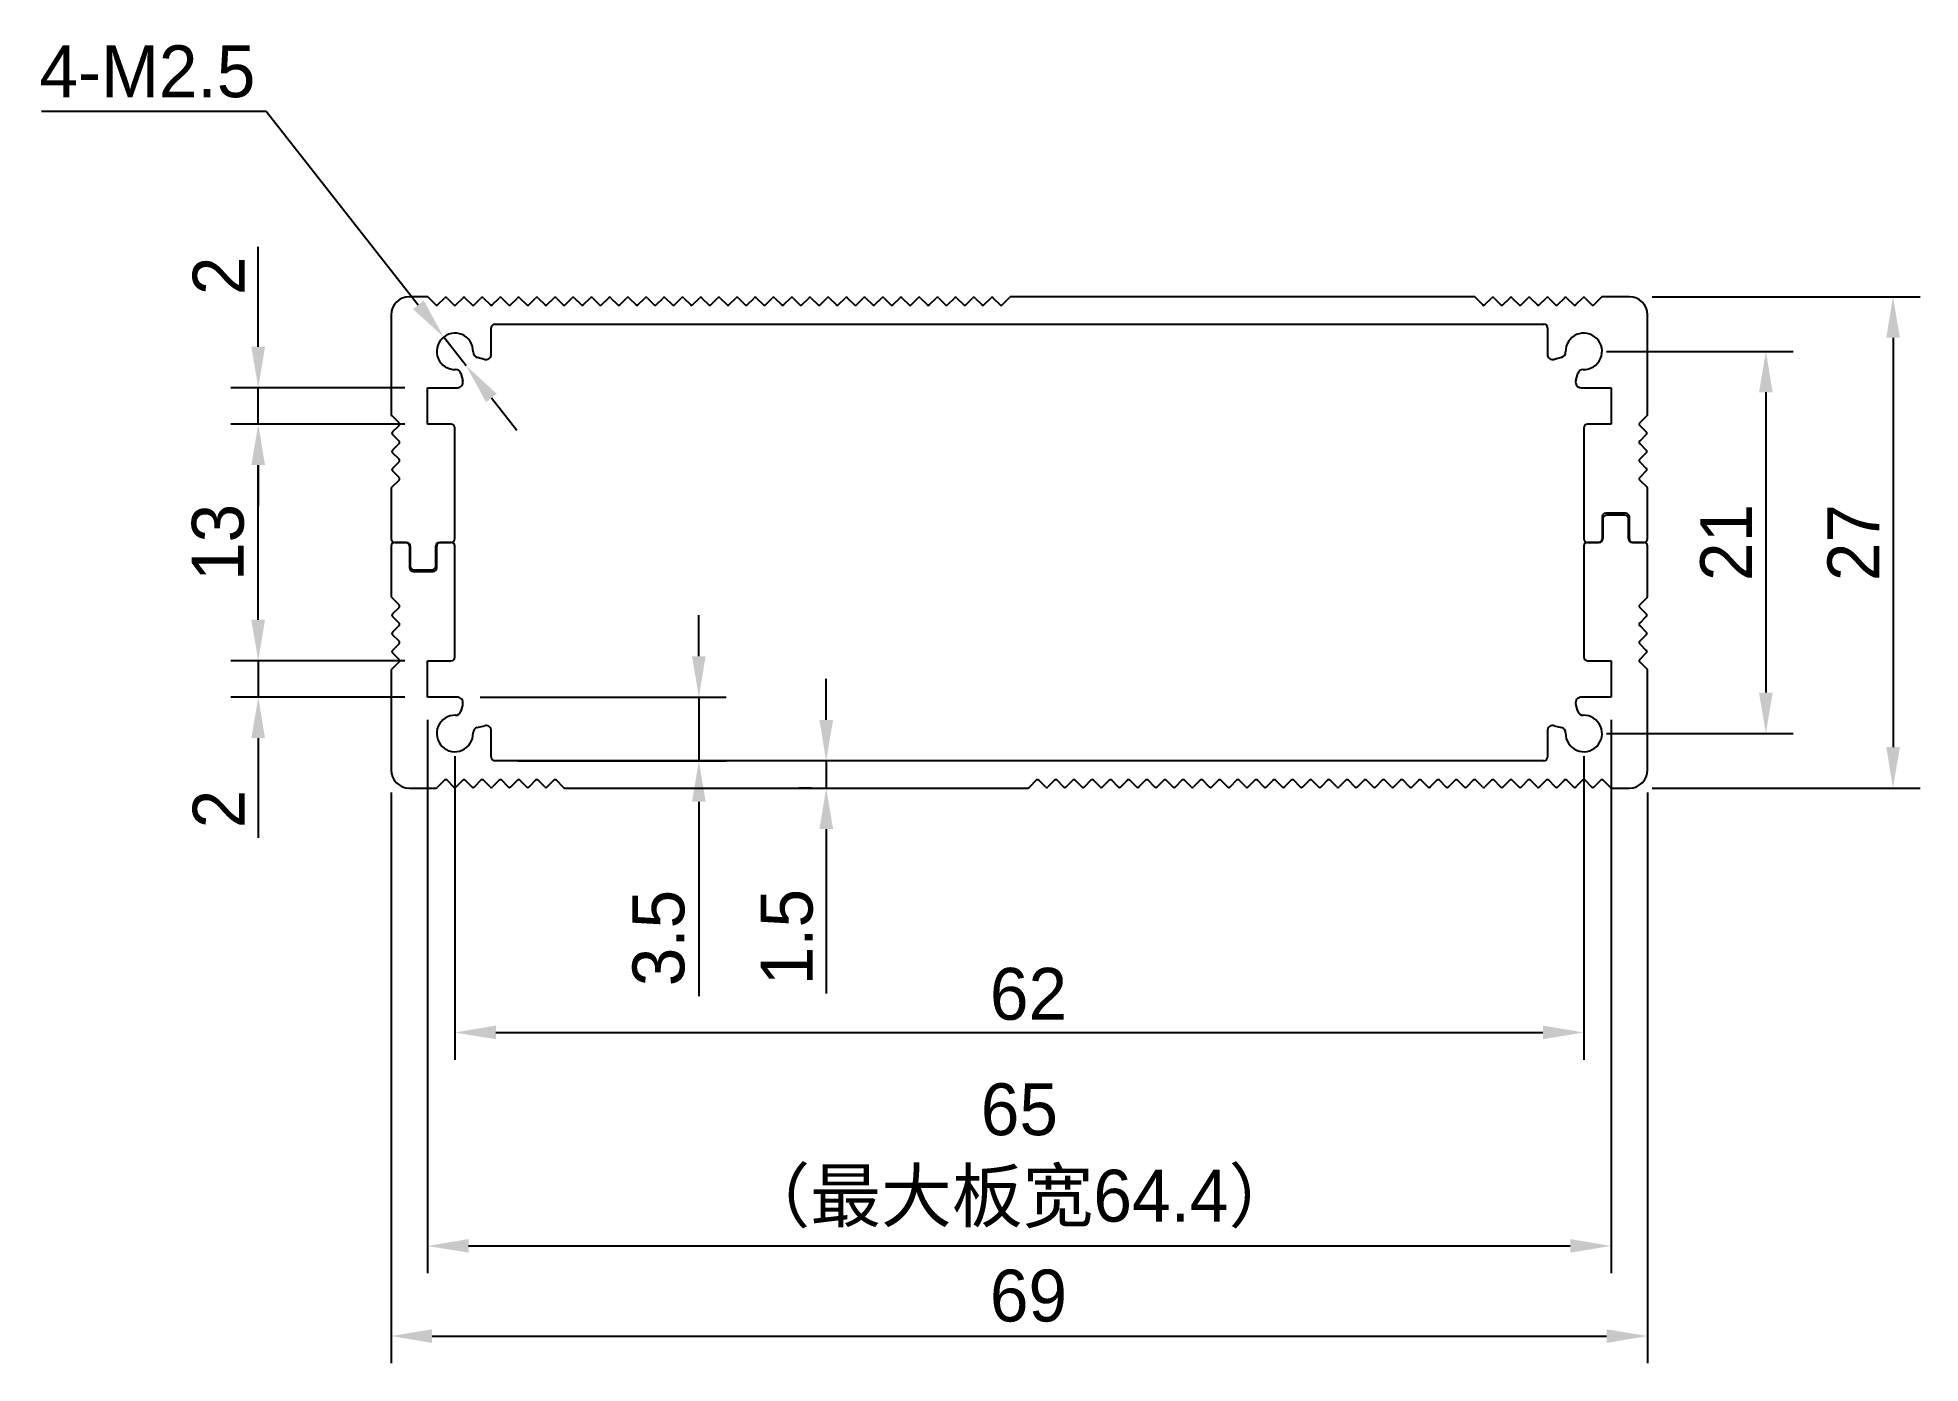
# Model space of a CAD drawing. Header units: millimetres. Extents: x 22743 to 22847, y -3028 to -2955.
import ezdxf

# ---------------------------------------------------------------- set-up
doc = ezdxf.new("R2010")
doc.units = ezdxf.units.MM
doc.header["$LTSCALE"] = 0.5
doc.header["$PDMODE"] = 35
for name, color, linetype, lineweight in [('3标注', 30, 'Continuous', 9), ('标注线', 7, 'Continuous', 13), ('粗实线', 7, 'Continuous', 25)]:
    doc.layers.add(name, color=color, linetype=linetype, lineweight=lineweight)
doc.styles.get("Standard").update_dxf_attribs({"font": ''})
doc.styles.get('Standard').set_extended_font_data('思源黑体 Normal')
doc.dimstyles.new('1比1 文字2.85', dxfattribs={"dimtxt": 2.85, "dimasz": 2.25, "dimexe": 1.5, "dimexo": 1.25, "dimgap": 0.7, "dimtad": 1, "dimdec": 1, "dimdsep": 46, "dimtxsty": 'Standard', "dimcen": 1.8, "dimadec": 0, "dimazin": 0, "dimtfac": 1, "dimtdec": 1, "dimtmove": 0, "dimatfit": 3, "dimfxl": 1, "dimarcsym": 0})
doc.dimstyles.new('1比1 文字2.85直径', dxfattribs={"dimtxt": 2.85, "dimasz": 2.25, "dimexe": 1.5, "dimexo": 1.25, "dimgap": 0.7, "dimtad": 1, "dimtih": 1, "dimtoh": 1, "dimdec": 1, "dimdsep": 46, "dimtxsty": 'Standard', "dimcen": 1.8, "dimadec": 0, "dimazin": 0, "dimtfac": 1, "dimtdec": 1, "dimtmove": 0, "dimatfit": 3, "dimfxl": 1, "dimarcsym": 0})

# ---------------------------------------------------------------- blocks, each defined once
blk = doc.blocks.new('*D81')
at = {"layer": 'Defpoints', "color": 0, "ltscale": 0.1}
for p in [(22762.61, -2995.08), (22831.61, -2995.08), (22831.61, -3026.19)]:
    blk.add_point(p, dxfattribs=at)
at = {"layer": '标注线', "color": 0, "lineweight": -2, "ltscale": 0.1}
for p, q in [((22762.61, -2996.33), (22762.61, -3027.69)), ((22831.61, -2996.33), (22831.61, -3027.69)), ((22764.86, -3026.19), (22829.36, -3026.19))]:
    blk.add_line(p, q, dxfattribs=at)
at = {"layer": '标注线', "color": 0, "ltscale": 0.1}
for points in [[(22764.86, -3025.82), (22764.86, -3026.57), (22762.61, -3026.19)], [(22829.36, -3025.82), (22829.36, -3026.57), (22831.61, -3026.19)]]:
    blk.add_solid(points, dxfattribs=at)
at = {"layer": '标注线', "color": 0, "ltscale": 0.1, "insert": (22797.61, -3022.54), "char_height": 2.85, "attachment_point": 2}
blk.add_mtext('69', dxfattribs=at)
blk = doc.blocks.new('*D82')
at = {"layer": 'Defpoints', "color": 0, "ltscale": 0.1}
for p in [(22830.61, -2969.08), (22830.61, -2996.08), (22845.09, -2996.08)]:
    blk.add_point(p, dxfattribs=at)
at = {"layer": '标注线', "color": 0, "lineweight": -2, "ltscale": 0.1}
for p, q in [((22831.86, -2969.08), (22846.59, -2969.08)), ((22845.09, -2971.33), (22845.09, -2993.83)), ((22831.86, -2996.08), (22846.59, -2996.08))]:
    blk.add_line(p, q, dxfattribs=at)
at = {"layer": '标注线', "color": 0, "ltscale": 0.1}
for points in [[(22844.72, -2971.33), (22845.47, -2971.33), (22845.09, -2969.08)], [(22844.72, -2993.83), (22845.47, -2993.83), (22845.09, -2996.08)]]:
    blk.add_solid(points, dxfattribs=at)
at = {"layer": '标注线', "color": 0, "ltscale": 0.1, "insert": (22841.49, -2982.59), "char_height": 2.85, "attachment_point": 2, "rotation": 90}
blk.add_mtext('27', dxfattribs=at)
blk = doc.blocks.new('*D83')
at = {"layer": 'Defpoints', "color": 0, "ltscale": 0.1}
for p in [(22766.11, -2993.08), (22828.11, -2993.08), (22828.11, -3009.51)]:
    blk.add_point(p, dxfattribs=at)
at = {"layer": '标注线', "color": 0, "lineweight": -2, "ltscale": 0.1}
for p, q in [((22766.11, -2994.33), (22766.11, -3011.01)), ((22828.11, -2994.33), (22828.11, -3011.01)), ((22768.36, -3009.51), (22825.86, -3009.51))]:
    blk.add_line(p, q, dxfattribs=at)
at = {"layer": '标注线', "color": 0, "ltscale": 0.1}
for points in [[(22768.36, -3009.13), (22768.36, -3009.88), (22766.11, -3009.51)], [(22825.86, -3009.13), (22825.86, -3009.88), (22828.11, -3009.51)]]:
    blk.add_solid(points, dxfattribs=at)
at = {"layer": '标注线', "color": 0, "ltscale": 0.1, "insert": (22797.61, -3005.96), "char_height": 2.85, "attachment_point": 2}
blk.add_mtext('62', dxfattribs=at)
blk = doc.blocks.new('*D84')
at = {"layer": 'Defpoints', "color": 0, "ltscale": 0.1}
for p in [(22764.61, -2989.08), (22755.31, -2991.08), (22764.61, -2991.08)]:
    blk.add_point(p, dxfattribs=at)
at = {"layer": '标注线', "color": 0, "lineweight": -2, "ltscale": 0.1}
for p, q in [((22755.31, -2986.83), (22755.31, -2984.58)), ((22763.36, -2989.08), (22753.81, -2989.08)), ((22755.31, -2989.08), (22755.31, -2991.08)), ((22763.36, -2991.08), (22753.81, -2991.08)), ((22755.31, -2993.33), (22755.31, -2998.82))]:
    blk.add_line(p, q, dxfattribs=at)
at = {"layer": '标注线', "color": 0, "ltscale": 0.1}
for points in [[(22754.93, -2986.83), (22755.68, -2986.83), (22755.31, -2989.08)], [(22754.93, -2993.33), (22755.68, -2993.33), (22755.31, -2991.08)]]:
    blk.add_solid(points, dxfattribs=at)
at = {"layer": '标注线', "color": 0, "ltscale": 0.1, "insert": (22751.71, -2997.23), "char_height": 2.85, "attachment_point": 2, "rotation": 90}
blk.add_mtext('2', dxfattribs=at)
blk = doc.blocks.new('*D85')
at = {"layer": 'Defpoints', "color": 0, "ltscale": 0.1}
for p in [(22766.25, -2991.08), (22768.31, -2994.58), (22779.51, -2994.58)]:
    blk.add_point(p, dxfattribs=at)
at = {"layer": '标注线', "color": 0, "lineweight": -2, "ltscale": 0.1}
for p, q in [((22779.51, -2988.83), (22779.51, -2986.58)), ((22767.5, -2991.08), (22781.01, -2991.08)), ((22779.51, -2991.08), (22779.51, -2994.58)), ((22769.56, -2994.58), (22781.01, -2994.58)), ((22779.51, -2996.83), (22779.51, -3007.52))]:
    blk.add_line(p, q, dxfattribs=at)
at = {"layer": '标注线', "color": 0, "ltscale": 0.1}
for points in [[(22779.13, -2988.83), (22779.88, -2988.83), (22779.51, -2991.08)], [(22779.13, -2996.83), (22779.88, -2996.83), (22779.51, -2994.58)]]:
    blk.add_solid(points, dxfattribs=at)
at = {"layer": '标注线', "color": 0, "ltscale": 0.1, "insert": (22775.86, -3004.32), "char_height": 2.85, "attachment_point": 2, "rotation": 90}
blk.add_mtext('3.5', dxfattribs=at)
blk = doc.blocks.new('*D86')
at = {"layer": 'Defpoints', "color": 0, "ltscale": 0.1}
for p in [(22755.31, -2976.08), (22764.61, -2976.08), (22764.61, -2989.08)]:
    blk.add_point(p, dxfattribs=at)
at = {"layer": '标注线', "color": 0, "lineweight": -2, "ltscale": 0.1}
for p, q in [((22763.36, -2976.08), (22753.81, -2976.08)), ((22755.31, -2986.83), (22755.31, -2978.33)), ((22763.36, -2989.08), (22753.81, -2989.08))]:
    blk.add_line(p, q, dxfattribs=at)
at = {"layer": '标注线', "color": 0, "ltscale": 0.1}
for points in [[(22754.93, -2978.33), (22755.68, -2978.33), (22755.31, -2976.08)], [(22754.93, -2986.83), (22755.68, -2986.83), (22755.31, -2989.08)]]:
    blk.add_solid(points, dxfattribs=at)
at = {"layer": '标注线', "color": 0, "ltscale": 0.1, "insert": (22751.66, -2982.58), "char_height": 2.85, "attachment_point": 2, "rotation": 90}
blk.add_mtext('13', dxfattribs=at)
blk = doc.blocks.new('*D87')
at = {"layer": 'Defpoints', "color": 0, "ltscale": 0.1}
for p in [(22755.31, -2974.08), (22764.61, -2974.08), (22764.61, -2976.08)]:
    blk.add_point(p, dxfattribs=at)
at = {"layer": '标注线', "color": 0, "lineweight": -2, "ltscale": 0.1}
for p, q in [((22755.31, -2971.83), (22755.31, -2966.34)), ((22763.36, -2974.08), (22753.81, -2974.08)), ((22755.31, -2976.08), (22755.31, -2974.08)), ((22763.36, -2976.08), (22753.81, -2976.08)), ((22755.31, -2978.33), (22755.31, -2980.58))]:
    blk.add_line(p, q, dxfattribs=at)
at = {"layer": '标注线', "color": 0, "ltscale": 0.1}
for points in [[(22754.93, -2971.83), (22755.68, -2971.83), (22755.31, -2974.08)], [(22754.93, -2978.33), (22755.68, -2978.33), (22755.31, -2976.08)]]:
    blk.add_solid(points, dxfattribs=at)
at = {"layer": '标注线', "color": 0, "ltscale": 0.1, "insert": (22751.71, -2967.93), "char_height": 2.85, "attachment_point": 2, "rotation": 90}
blk.add_mtext('2', dxfattribs=at)
blk = doc.blocks.new('*D88')
at = {"layer": 'Defpoints', "color": 0, "ltscale": 0.1}
for p in [(22828.11, -2972.08), (22828.11, -2993.08), (22838.11, -2993.08)]:
    blk.add_point(p, dxfattribs=at)
at = {"layer": '标注线', "color": 0, "lineweight": -2, "ltscale": 0.1}
for p, q in [((22829.36, -2972.08), (22839.61, -2972.08)), ((22838.11, -2974.33), (22838.11, -2990.83)), ((22829.36, -2993.08), (22839.61, -2993.08))]:
    blk.add_line(p, q, dxfattribs=at)
at = {"layer": '标注线', "color": 0, "ltscale": 0.1}
for points in [[(22837.73, -2974.33), (22838.48, -2974.33), (22838.11, -2972.08)], [(22837.73, -2990.83), (22838.48, -2990.83), (22838.11, -2993.08)]]:
    blk.add_solid(points, dxfattribs=at)
at = {"layer": '标注线', "color": 0, "ltscale": 0.1, "insert": (22834.5, -2982.58), "char_height": 2.85, "attachment_point": 2, "rotation": 90}
blk.add_mtext('21', dxfattribs=at)
blk = doc.blocks.new('*D89')
at = {"layer": 'Defpoints', "color": 0, "ltscale": 0.1}
for p in [(22765.49, -2971.29), (22766.73, -2972.87)]:
    blk.add_point(p, dxfattribs=at)
at = {"layer": '标注线', "color": 0, "lineweight": -2, "ltscale": 0.1}
for p, q in [((22743.4, -2958.89), (22755.75, -2958.89)), ((22755.75, -2958.89), (22764.1, -2969.52)), ((22766.73, -2972.87), (22765.49, -2971.29)), ((22768.12, -2974.64), (22769.51, -2976.41))]:
    blk.add_line(p, q, dxfattribs=at)
at = {"layer": '标注线', "color": 0, "ltscale": 0.1}
for points in [[(22764.4, -2969.29), (22763.81, -2969.76), (22765.49, -2971.29)], [(22768.41, -2974.41), (22767.82, -2974.87), (22766.73, -2972.87)]]:
    blk.add_solid(points, dxfattribs=at)
at = {"layer": '标注线', "color": 0, "ltscale": 0.1, "insert": (22749.22, -2956.71), "char_height": 2.85, "attachment_point": 5}
blk.add_mtext('4-M2.5', dxfattribs=at)
blk = doc.blocks.new('*D90')
at = {"layer": 'Defpoints', "color": 0, "ltscale": 0.1}
for p in [(22786.92, -2994.58), (22786.5, -2996.08), (22786.92, -2996.08)]:
    blk.add_point(p, dxfattribs=at)
at = {"layer": '标注线', "color": 0, "lineweight": -2, "ltscale": 0.1}
for p, q in [((22786.5, -2992.33), (22786.5, -2990.08)), ((22785.67, -2994.58), (22785, -2994.58)), ((22786.5, -2994.58), (22786.5, -2996.08)), ((22785.67, -2996.08), (22785, -2996.08)), ((22786.5, -2998.33), (22786.5, -3007.36))]:
    blk.add_line(p, q, dxfattribs=at)
at = {"layer": '标注线', "color": 0, "ltscale": 0.1}
for points in [[(22786.13, -2992.33), (22786.88, -2992.33), (22786.5, -2994.58)], [(22786.13, -2998.33), (22786.88, -2998.33), (22786.5, -2996.08)]]:
    blk.add_solid(points, dxfattribs=at)
at = {"layer": '标注线', "color": 0, "ltscale": 0.1, "insert": (22784.35, -3004.27), "char_height": 2.85, "attachment_point": 5, "rotation": 90}
blk.add_mtext('1.5', dxfattribs=at)
blk = doc.blocks.new('*D91')
at = {"layer": '3标注', "color": 0, "lineweight": -2, "ltscale": 0.1}
for p, q in [((22764.61, -2992.33), (22764.61, -3022.74)), ((22829.61, -2992.33), (22829.61, -3022.74)), ((22766.86, -3021.24), (22827.36, -3021.24))]:
    blk.add_line(p, q, dxfattribs=at)
at = {"layer": '3标注', "color": 0, "ltscale": 0.1}
for points in [[(22766.86, -3020.86), (22766.86, -3021.61), (22764.61, -3021.24)], [(22827.36, -3020.86), (22827.36, -3021.61), (22829.61, -3021.24)]]:
    blk.add_solid(points, dxfattribs=at)
at = {"layer": 'Defpoints', "color": 0, "ltscale": 0.1}
for p in [(22764.61, -2991.08), (22829.61, -2991.08), (22829.61, -3021.24)]:
    blk.add_point(p, dxfattribs=at)
at = {"layer": '3标注', "color": 0, "ltscale": 0.1, "insert": (22797.11, -3016.29), "char_height": 2.85, "attachment_point": 5}
blk.add_mtext('65\\P（最大板宽64.4）', dxfattribs=at)

msp = doc.modelspace()

# ---------------------------------------------------------------- linework, layer by layer
at = {"layer": '粗实线'}
for p, q in [((22764.57, -2969.08), (22763.61, -2969.08)), ((22764.64, -2969.11), (22765.04, -2969.51)), ((22765.18, -2969.51), (22765.54, -2969.15)), ((22765.68, -2969.15), (22766.04, -2969.51)), ((22766.18, -2969.51), (22766.54, -2969.15)), ((22766.68, -2969.15), (22767.04, -2969.51)), ((22767.18, -2969.51), (22767.54, -2969.15)), ((22767.68, -2969.15), (22768.04, -2969.51)), ((22768.18, -2969.51), (22768.54, -2969.15)), ((22768.68, -2969.15), (22769.04, -2969.51)), ((22769.18, -2969.51), (22769.54, -2969.15)), ((22769.68, -2969.15), (22770.04, -2969.51)), ((22770.18, -2969.51), (22770.54, -2969.15)), ((22770.68, -2969.15), (22771.04, -2969.51)), ((22771.18, -2969.51), (22771.54, -2969.15)), ((22771.68, -2969.15), (22772.04, -2969.51)), ((22772.18, -2969.51), (22772.54, -2969.15)), ((22772.68, -2969.15), (22773.04, -2969.51)), ((22773.18, -2969.51), (22773.54, -2969.15)), ((22773.68, -2969.15), (22774.04, -2969.51)), ((22774.18, -2969.51), (22774.54, -2969.15)), ((22774.68, -2969.15), (22775.04, -2969.51)), ((22775.18, -2969.51), (22775.54, -2969.15)), ((22775.68, -2969.15), (22776.04, -2969.51)), ((22776.18, -2969.51), (22776.54, -2969.15)), ((22776.68, -2969.15), (22777.04, -2969.51)), ((22777.18, -2969.51), (22777.54, -2969.15)), ((22777.68, -2969.15), (22778.04, -2969.51)), ((22778.18, -2969.51), (22778.54, -2969.15)), ((22778.68, -2969.15), (22779.04, -2969.51)), ((22779.18, -2969.51), (22779.54, -2969.15)), ((22779.68, -2969.15), (22780.04, -2969.51)), ((22780.18, -2969.51), (22780.54, -2969.15)), ((22780.68, -2969.15), (22781.04, -2969.51)), ((22781.18, -2969.51), (22781.54, -2969.15)), ((22781.68, -2969.15), (22782.04, -2969.51)), ((22782.18, -2969.51), (22782.54, -2969.15)), ((22782.68, -2969.15), (22783.04, -2969.51)), ((22783.18, -2969.51), (22783.54, -2969.15)), ((22783.68, -2969.15), (22784.04, -2969.51)), ((22784.18, -2969.51), (22784.54, -2969.15)), ((22784.68, -2969.15), (22785.04, -2969.51)), ((22785.18, -2969.51), (22785.54, -2969.15)), ((22785.68, -2969.15), (22786.04, -2969.51)), ((22786.18, -2969.51), (22786.54, -2969.15)), ((22786.68, -2969.15), (22787.04, -2969.51)), ((22787.18, -2969.51), (22787.54, -2969.15)), ((22787.68, -2969.15), (22788.04, -2969.51)), ((22788.18, -2969.51), (22788.54, -2969.15)), ((22788.68, -2969.15), (22789.04, -2969.51)), ((22789.18, -2969.51), (22789.54, -2969.15)), ((22789.68, -2969.15), (22790.04, -2969.51)), ((22790.18, -2969.51), (22790.54, -2969.15)), ((22790.68, -2969.15), (22791.04, -2969.51)), ((22791.18, -2969.51), (22791.54, -2969.15)), ((22791.68, -2969.15), (22792.04, -2969.51)), ((22792.18, -2969.51), (22792.54, -2969.15)), ((22792.68, -2969.15), (22793.04, -2969.51)), ((22793.18, -2969.51), (22793.54, -2969.15)), ((22793.68, -2969.15), (22794.04, -2969.51)), ((22794.18, -2969.51), (22794.54, -2969.15)), ((22794.68, -2969.15), (22795.04, -2969.51)), ((22795.18, -2969.51), (22795.54, -2969.15)), ((22795.68, -2969.15), (22796.04, -2969.51)), ((22796.18, -2969.51), (22796.58, -2969.11)), ((22822.07, -2969.08), (22796.65, -2969.08)), ((22822.14, -2969.11), (22822.54, -2969.51)), ((22822.68, -2969.51), (22823.04, -2969.15)), ((22823.18, -2969.15), (22823.54, -2969.51)), ((22823.68, -2969.51), (22824.04, -2969.15)), ((22824.18, -2969.15), (22824.54, -2969.51)), ((22824.68, -2969.51), (22825.04, -2969.15)), ((22825.18, -2969.15), (22825.54, -2969.51)), ((22825.68, -2969.51), (22826.04, -2969.15)), ((22826.18, -2969.15), (22826.54, -2969.51)), ((22826.68, -2969.51), (22827.04, -2969.15)), ((22827.18, -2969.15), (22827.54, -2969.51)), ((22827.68, -2969.51), (22828.04, -2969.15)), ((22828.18, -2969.15), (22828.54, -2969.51)), ((22828.68, -2969.51), (22829.08, -2969.11)), ((22830.61, -2969.08), (22829.15, -2969.08)), ((22762.61, -2970.08), (22762.61, -2975.54)), ((22768.31, -2970.58), (22825.91, -2970.58)), ((22831.61, -2975.54), (22831.61, -2970.08)), ((22768.11, -2972.23), (22768.11, -2970.78)), ((22826.11, -2970.78), (22826.11, -2972.23)), ((22767.73, -2972.52), (22767.33, -2972.41)), ((22826.89, -2972.41), (22826.49, -2972.52)), ((22766.44, -2973.3), (22766.54, -2973.7)), ((22827.67, -2973.7), (22827.78, -2973.3)), ((22764.61, -2974.08), (22766.25, -2974.08)), ((22764.61, -2976.08), (22764.61, -2974.08)), ((22827.96, -2974.08), (22829.61, -2974.08)), ((22829.61, -2974.08), (22829.61, -2976.08)), ((22763.04, -2976.01), (22762.64, -2975.61)), ((22831.58, -2975.61), (22831.18, -2976.01)), ((22762.68, -2976.51), (22763.04, -2976.15)), ((22763.04, -2977.01), (22762.68, -2976.65)), ((22765.91, -2976.08), (22764.61, -2976.08)), ((22766.11, -2982.38), (22766.11, -2976.28)), ((22828.11, -2976.28), (22828.11, -2982.38)), ((22829.61, -2976.08), (22828.31, -2976.08)), ((22831.18, -2976.15), (22831.54, -2976.51)), ((22831.54, -2976.65), (22831.18, -2977.01)), ((22762.68, -2977.51), (22763.04, -2977.15)), ((22763.04, -2978.01), (22762.68, -2977.65)), ((22831.18, -2977.15), (22831.54, -2977.51)), ((22831.54, -2977.65), (22831.18, -2978.01)), ((22762.68, -2978.51), (22763.04, -2978.15)), ((22763.04, -2979.01), (22762.68, -2978.65)), ((22831.18, -2978.15), (22831.54, -2978.51)), ((22831.54, -2978.65), (22831.18, -2979.01)), ((22762.61, -2979.62), (22762.61, -2982.38)), ((22762.64, -2979.55), (22763.04, -2979.15)), ((22831.18, -2979.15), (22831.58, -2979.55)), ((22831.61, -2982.38), (22831.61, -2979.62)), ((22829.11, -2981.18), (22829.11, -2982.38)), ((22829.16, -2981.28), (22829.16, -2982.38)), ((22830.41, -2980.98), (22829.31, -2980.98)), ((22830.36, -2981.08), (22829.36, -2981.08)), ((22830.56, -2982.38), (22830.56, -2981.28)), ((22830.61, -2982.38), (22830.61, -2981.18)), ((22762.61, -2982.78), (22762.61, -2985.54)), ((22762.81, -2982.58), (22763.46, -2982.58)), ((22763.41, -2982.58), (22762.81, -2982.58)), ((22763.61, -2982.78), (22763.61, -2983.98)), ((22763.66, -2982.78), (22763.66, -2983.88)), ((22765.06, -2983.88), (22765.06, -2982.78)), ((22765.11, -2983.98), (22765.11, -2982.78)), ((22765.26, -2982.58), (22765.91, -2982.58)), ((22765.91, -2982.58), (22765.31, -2982.58)), ((22766.11, -2988.88), (22766.11, -2982.78)), ((22828.11, -2982.78), (22828.11, -2988.88)), ((22828.31, -2982.58), (22828.91, -2982.58)), ((22828.96, -2982.58), (22828.31, -2982.58)), ((22831.41, -2982.58), (22830.76, -2982.58)), ((22830.81, -2982.58), (22831.41, -2982.58)), ((22831.61, -2985.54), (22831.61, -2982.78)), ((22763.81, -2984.18), (22764.91, -2984.18)), ((22763.86, -2984.08), (22764.86, -2984.08)), ((22763.04, -2986.01), (22762.64, -2985.61)), ((22831.58, -2985.61), (22831.18, -2986.01)), ((22762.68, -2986.51), (22763.04, -2986.15)), ((22763.04, -2987.01), (22762.68, -2986.65)), ((22762.68, -2987.51), (22763.04, -2987.15)), ((22831.18, -2986.15), (22831.54, -2986.51)), ((22831.54, -2986.65), (22831.18, -2987.01)), ((22831.18, -2987.15), (22831.54, -2987.51)), ((22763.04, -2988.01), (22762.68, -2987.65)), ((22762.68, -2988.51), (22763.04, -2988.15)), ((22831.54, -2987.65), (22831.18, -2988.01)), ((22831.18, -2988.15), (22831.54, -2988.51)), ((22762.64, -2989.55), (22763.04, -2989.15)), ((22763.04, -2989.01), (22762.68, -2988.65)), ((22764.61, -2989.08), (22765.91, -2989.08)), ((22764.61, -2991.08), (22764.61, -2989.08)), ((22828.31, -2989.08), (22829.61, -2989.08)), ((22829.61, -2989.08), (22829.61, -2991.08)), ((22831.54, -2988.65), (22831.18, -2989.01)), ((22831.18, -2989.15), (22831.58, -2989.55)), ((22762.61, -2989.62), (22762.61, -2995.08)), ((22831.61, -2995.08), (22831.61, -2989.62)), ((22766.25, -2991.08), (22764.61, -2991.08)), ((22829.61, -2991.08), (22827.96, -2991.08)), ((22766.54, -2991.46), (22766.44, -2991.86)), ((22827.78, -2991.86), (22827.67, -2991.46)), ((22767.33, -2992.75), (22767.73, -2992.65)), ((22768.11, -2994.38), (22768.11, -2992.94)), ((22826.11, -2992.94), (22826.11, -2994.38)), ((22826.49, -2992.65), (22826.89, -2992.75)), ((22825.91, -2994.58), (22768.31, -2994.58)), ((22763.61, -2996.08), (22765.07, -2996.08)), ((22765.54, -2995.65), (22765.14, -2996.05)), ((22766.04, -2996.01), (22765.68, -2995.65)), ((22766.54, -2995.65), (22766.18, -2996.01)), ((22767.04, -2996.01), (22766.68, -2995.65)), ((22767.54, -2995.65), (22767.18, -2996.01)), ((22768.04, -2996.01), (22767.68, -2995.65)), ((22768.54, -2995.65), (22768.18, -2996.01)), ((22769.04, -2996.01), (22768.68, -2995.65)), ((22769.54, -2995.65), (22769.18, -2996.01)), ((22770.04, -2996.01), (22769.68, -2995.65)), ((22770.54, -2995.65), (22770.18, -2996.01)), ((22771.04, -2996.01), (22770.68, -2995.65)), ((22771.54, -2995.65), (22771.18, -2996.01)), ((22772.08, -2996.05), (22771.68, -2995.65)), ((22772.15, -2996.08), (22797.57, -2996.08)), ((22798.04, -2995.65), (22797.64, -2996.05)), ((22798.54, -2996.01), (22798.18, -2995.65)), ((22799.04, -2995.65), (22798.68, -2996.01)), ((22799.54, -2996.01), (22799.18, -2995.65)), ((22800.04, -2995.65), (22799.68, -2996.01)), ((22800.54, -2996.01), (22800.18, -2995.65)), ((22801.04, -2995.65), (22800.68, -2996.01)), ((22801.54, -2996.01), (22801.18, -2995.65)), ((22802.04, -2995.65), (22801.68, -2996.01)), ((22802.54, -2996.01), (22802.18, -2995.65)), ((22803.04, -2995.65), (22802.68, -2996.01)), ((22803.54, -2996.01), (22803.18, -2995.65)), ((22804.04, -2995.65), (22803.68, -2996.01)), ((22804.54, -2996.01), (22804.18, -2995.65)), ((22805.04, -2995.65), (22804.68, -2996.01)), ((22805.54, -2996.01), (22805.18, -2995.65)), ((22806.04, -2995.65), (22805.68, -2996.01)), ((22806.54, -2996.01), (22806.18, -2995.65)), ((22807.04, -2995.65), (22806.68, -2996.01)), ((22807.54, -2996.01), (22807.18, -2995.65)), ((22808.04, -2995.65), (22807.68, -2996.01)), ((22808.54, -2996.01), (22808.18, -2995.65)), ((22809.04, -2995.65), (22808.68, -2996.01)), ((22809.54, -2996.01), (22809.18, -2995.65)), ((22810.04, -2995.65), (22809.68, -2996.01)), ((22810.54, -2996.01), (22810.18, -2995.65)), ((22811.04, -2995.65), (22810.68, -2996.01)), ((22811.54, -2996.01), (22811.18, -2995.65)), ((22812.04, -2995.65), (22811.68, -2996.01)), ((22812.54, -2996.01), (22812.18, -2995.65)), ((22813.04, -2995.65), (22812.68, -2996.01)), ((22813.54, -2996.01), (22813.18, -2995.65)), ((22814.04, -2995.65), (22813.68, -2996.01)), ((22814.54, -2996.01), (22814.18, -2995.65)), ((22815.04, -2995.65), (22814.68, -2996.01)), ((22815.54, -2996.01), (22815.18, -2995.65)), ((22816.04, -2995.65), (22815.68, -2996.01)), ((22816.54, -2996.01), (22816.18, -2995.65)), ((22817.04, -2995.65), (22816.68, -2996.01)), ((22817.54, -2996.01), (22817.18, -2995.65)), ((22818.04, -2995.65), (22817.68, -2996.01)), ((22818.54, -2996.01), (22818.18, -2995.65)), ((22819.04, -2995.65), (22818.68, -2996.01)), ((22819.54, -2996.01), (22819.18, -2995.65)), ((22820.04, -2995.65), (22819.68, -2996.01)), ((22820.54, -2996.01), (22820.18, -2995.65)), ((22821.04, -2995.65), (22820.68, -2996.01)), ((22821.54, -2996.01), (22821.18, -2995.65)), ((22822.04, -2995.65), (22821.68, -2996.01)), ((22822.54, -2996.01), (22822.18, -2995.65)), ((22823.04, -2995.65), (22822.68, -2996.01)), ((22823.54, -2996.01), (22823.18, -2995.65)), ((22824.04, -2995.65), (22823.68, -2996.01)), ((22824.54, -2996.01), (22824.18, -2995.65)), ((22825.04, -2995.65), (22824.68, -2996.01)), ((22825.54, -2996.01), (22825.18, -2995.65)), ((22826.04, -2995.65), (22825.68, -2996.01)), ((22826.54, -2996.01), (22826.18, -2995.65)), ((22827.04, -2995.65), (22826.68, -2996.01)), ((22827.54, -2996.01), (22827.18, -2995.65)), ((22828.04, -2995.65), (22827.68, -2996.01)), ((22828.54, -2996.01), (22828.18, -2995.65)), ((22829.04, -2995.65), (22828.68, -2996.01)), ((22829.58, -2996.05), (22829.18, -2995.65)), ((22829.65, -2996.08), (22830.61, -2996.08))]:
    msp.add_line(p, q, dxfattribs=at)
for centre, radius, start, end in [((22763.61, -2970.08), 1, 90, 180), ((22764.57, -2969.18), 0.1, 45, 90), ((22765.11, -2969.44), 0.1, 225, 315), ((22765.61, -2969.22), 0.1, 45, 135), ((22766.11, -2969.44), 0.1, 225, 315), ((22766.61, -2969.22), 0.1, 45, 135), ((22767.11, -2969.44), 0.1, 225, 315), ((22767.61, -2969.22), 0.1, 45, 135), ((22768.11, -2969.44), 0.1, 225, 315), ((22768.61, -2969.22), 0.1, 45, 135), ((22769.11, -2969.44), 0.1, 225, 315), ((22769.61, -2969.22), 0.1, 45, 135), ((22770.11, -2969.44), 0.1, 225, 315), ((22770.61, -2969.22), 0.1, 45, 135), ((22771.11, -2969.44), 0.1, 225, 315), ((22771.61, -2969.22), 0.1, 45, 135), ((22772.11, -2969.44), 0.1, 225, 315), ((22772.61, -2969.22), 0.1, 45, 135), ((22773.11, -2969.44), 0.1, 225, 315), ((22773.61, -2969.22), 0.1, 45, 135), ((22774.11, -2969.44), 0.1, 225, 315), ((22774.61, -2969.22), 0.1, 45, 135), ((22775.11, -2969.44), 0.1, 225, 315), ((22775.61, -2969.22), 0.1, 45, 135), ((22776.11, -2969.44), 0.1, 225, 315), ((22776.61, -2969.22), 0.1, 45, 135), ((22777.11, -2969.44), 0.1, 225, 315), ((22777.61, -2969.22), 0.1, 45, 135), ((22778.11, -2969.44), 0.1, 225, 315), ((22778.61, -2969.22), 0.1, 45, 135), ((22779.11, -2969.44), 0.1, 225, 315), ((22779.61, -2969.22), 0.1, 45, 135), ((22780.11, -2969.44), 0.1, 225, 315), ((22780.61, -2969.22), 0.1, 45, 135), ((22781.11, -2969.44), 0.1, 225, 315), ((22781.61, -2969.22), 0.1, 45, 135), ((22782.11, -2969.44), 0.1, 225, 315), ((22782.61, -2969.22), 0.1, 45, 135), ((22783.11, -2969.44), 0.1, 225, 315), ((22783.61, -2969.22), 0.1, 45, 135), ((22784.11, -2969.44), 0.1, 225, 315), ((22784.61, -2969.22), 0.1, 45, 135), ((22785.11, -2969.44), 0.1, 225, 315), ((22785.61, -2969.22), 0.1, 45, 135), ((22786.11, -2969.44), 0.1, 225, 315), ((22786.61, -2969.22), 0.1, 45, 135), ((22787.11, -2969.44), 0.1, 225, 315), ((22787.61, -2969.22), 0.1, 45, 135), ((22788.11, -2969.44), 0.1, 225, 315), ((22788.61, -2969.22), 0.1, 45, 135), ((22789.11, -2969.44), 0.1, 225, 315), ((22789.61, -2969.22), 0.1, 45, 135), ((22790.11, -2969.44), 0.1, 225, 315), ((22790.61, -2969.22), 0.1, 45, 135), ((22791.11, -2969.44), 0.1, 225, 315), ((22791.61, -2969.22), 0.1, 45, 135), ((22792.11, -2969.44), 0.1, 225, 315), ((22792.61, -2969.22), 0.1, 45, 135), ((22793.11, -2969.44), 0.1, 225, 315), ((22793.61, -2969.22), 0.1, 45, 135), ((22794.11, -2969.44), 0.1, 225, 315), ((22794.61, -2969.22), 0.1, 45, 135), ((22795.11, -2969.44), 0.1, 225, 315), ((22795.61, -2969.22), 0.1, 45, 135), ((22796.11, -2969.44), 0.1, 225, 315), ((22796.65, -2969.18), 0.1, 90, 135), ((22822.07, -2969.18), 0.1, 45, 90), ((22822.61, -2969.44), 0.1, 225, 315), ((22823.11, -2969.22), 0.1, 45, 135), ((22823.61, -2969.44), 0.1, 225, 315), ((22824.11, -2969.22), 0.1, 45, 135), ((22824.61, -2969.44), 0.1, 225, 315), ((22825.11, -2969.22), 0.1, 45, 135), ((22825.61, -2969.44), 0.1, 225, 315), ((22826.11, -2969.22), 0.1, 45, 135), ((22826.61, -2969.44), 0.1, 225, 315), ((22827.11, -2969.22), 0.1, 45, 135), ((22827.61, -2969.44), 0.1, 225, 315), ((22828.11, -2969.22), 0.1, 45, 135), ((22828.61, -2969.44), 0.1, 225, 315), ((22829.15, -2969.18), 0.1, 90, 135), ((22830.61, -2970.08), 1, 0, 90), ((22768.31, -2970.78), 0.2, 90, 180), ((22825.91, -2970.78), 0.2, 0, 90), ((22766.11, -2972.08), 1, 358.3424, 271.6576), ((22828.11, -2972.08), 1, 268.3424, 181.6576), ((22767.41, -2972.12), 0.3, 178.3424, 255), ((22767.81, -2972.23), 0.3, 255, 0), ((22826.41, -2972.23), 0.3, 180, 285), ((22826.81, -2972.12), 0.3, 285, 1.6576), ((22766.15, -2973.38), 0.3, 15, 91.6576), ((22766.25, -2973.78), 0.3, 270, 15), ((22827.96, -2973.78), 0.3, 165, 270), ((22828.07, -2973.38), 0.3, 88.3424, 165), ((22762.71, -2975.54), 0.1, 180, 225), ((22831.51, -2975.54), 0.1, 315, 0), ((22762.75, -2976.58), 0.1, 135, 225), ((22762.97, -2976.08), 0.1, 315, 45), ((22765.91, -2976.28), 0.2, 0, 90), ((22828.31, -2976.28), 0.2, 90, 180), ((22831.25, -2976.08), 0.1, 135, 225), ((22831.47, -2976.58), 0.1, 315, 45), ((22762.75, -2977.58), 0.1, 135, 225), ((22762.97, -2977.08), 0.1, 315, 45), ((22831.25, -2977.08), 0.1, 135, 225), ((22831.47, -2977.58), 0.1, 315, 45), ((22762.75, -2978.58), 0.1, 135, 225), ((22762.97, -2978.08), 0.1, 315, 45), ((22831.25, -2978.08), 0.1, 135, 225), ((22831.47, -2978.58), 0.1, 315, 45), ((22762.71, -2979.62), 0.1, 135, 180), ((22762.97, -2979.08), 0.1, 315, 45), ((22831.25, -2979.08), 0.1, 135, 225), ((22831.51, -2979.62), 0.1, 0, 45), ((22829.31, -2981.18), 0.2, 90, 180), ((22829.36, -2981.28), 0.2, 90, 180), ((22830.36, -2981.28), 0.2, 0, 90), ((22830.41, -2981.18), 0.2, 0, 90), ((22762.81, -2982.38), 0.2, 180, 270), ((22762.81, -2982.78), 0.2, 90, 180), ((22763.41, -2982.78), 0.2, 0, 90), ((22763.46, -2982.78), 0.2, 0, 90), ((22765.26, -2982.78), 0.2, 90, 180), ((22765.31, -2982.78), 0.2, 90, 180), ((22765.91, -2982.38), 0.2, 270, 0), ((22765.91, -2982.78), 0.2, 0, 90), ((22828.31, -2982.38), 0.2, 180, 270), ((22828.31, -2982.78), 0.2, 90, 180), ((22828.91, -2982.38), 0.2, 270, 0), ((22828.96, -2982.38), 0.2, 270, 0), ((22830.76, -2982.38), 0.2, 180, 270), ((22830.81, -2982.38), 0.2, 180, 270), ((22831.41, -2982.38), 0.2, 270, 0), ((22831.41, -2982.78), 0.2, 0, 90), ((22763.81, -2983.98), 0.2, 180, 270), ((22763.86, -2983.88), 0.2, 180, 270), ((22764.86, -2983.88), 0.2, 270, 0), ((22764.91, -2983.98), 0.2, 270, 0), ((22762.71, -2985.54), 0.1, 180, 225), ((22762.97, -2986.08), 0.1, 315, 45), ((22831.25, -2986.08), 0.1, 135, 225), ((22831.51, -2985.54), 0.1, 315, 0), ((22762.75, -2986.58), 0.1, 135, 225), ((22762.97, -2987.08), 0.1, 315, 45), ((22831.25, -2987.08), 0.1, 135, 225), ((22831.47, -2986.58), 0.1, 315, 45), ((22762.75, -2987.58), 0.1, 135, 225), ((22762.97, -2988.08), 0.1, 315, 45), ((22831.25, -2988.08), 0.1, 135, 225), ((22831.47, -2987.58), 0.1, 315, 45), ((22762.75, -2988.58), 0.1, 135, 225), ((22762.97, -2989.08), 0.1, 315, 45), ((22765.91, -2988.88), 0.2, 270, 0), ((22828.31, -2988.88), 0.2, 180, 270), ((22831.25, -2989.08), 0.1, 135, 225), ((22831.47, -2988.58), 0.1, 315, 45), ((22762.71, -2989.62), 0.1, 135, 180), ((22831.51, -2989.62), 0.1, 0, 45), ((22766.25, -2991.38), 0.3, 345, 90), ((22827.96, -2991.38), 0.3, 90, 195), ((22766.11, -2993.08), 1, 88.3424, 1.6576), ((22766.15, -2991.78), 0.3, 268.3424, 345), ((22828.11, -2993.08), 1, 178.3424, 91.6576), ((22828.07, -2991.78), 0.3, 195, 271.6576), ((22767.41, -2993.04), 0.3, 105, 181.6576), ((22767.81, -2992.94), 0.3, 0, 105), ((22826.41, -2992.94), 0.3, 75, 180), ((22826.81, -2993.04), 0.3, 358.3424, 75), ((22768.31, -2994.38), 0.2, 180, 270), ((22825.91, -2994.38), 0.2, 270, 0), ((22763.61, -2995.08), 1, 180, 270), ((22830.61, -2995.08), 1, 270, 0), ((22765.07, -2995.98), 0.1, 270, 315), ((22765.61, -2995.72), 0.1, 45, 135), ((22766.11, -2995.94), 0.1, 225, 315), ((22766.61, -2995.72), 0.1, 45, 135), ((22767.11, -2995.94), 0.1, 225, 315), ((22767.61, -2995.72), 0.1, 45, 135), ((22768.11, -2995.94), 0.1, 225, 315), ((22768.61, -2995.72), 0.1, 45, 135), ((22769.11, -2995.94), 0.1, 225, 315), ((22769.61, -2995.72), 0.1, 45, 135), ((22770.11, -2995.94), 0.1, 225, 315), ((22770.61, -2995.72), 0.1, 45, 135), ((22771.11, -2995.94), 0.1, 225, 315), ((22771.61, -2995.72), 0.1, 45, 135), ((22772.15, -2995.98), 0.1, 225, 270), ((22797.57, -2995.98), 0.1, 270, 315), ((22798.11, -2995.72), 0.1, 45, 135), ((22798.61, -2995.94), 0.1, 225, 315), ((22799.11, -2995.72), 0.1, 45, 135), ((22799.61, -2995.94), 0.1, 225, 315), ((22800.11, -2995.72), 0.1, 45, 135), ((22800.61, -2995.94), 0.1, 225, 315), ((22801.11, -2995.72), 0.1, 45, 135), ((22801.61, -2995.94), 0.1, 225, 315), ((22802.11, -2995.72), 0.1, 45, 135), ((22802.61, -2995.94), 0.1, 225, 315), ((22803.11, -2995.72), 0.1, 45, 135), ((22803.61, -2995.94), 0.1, 225, 315), ((22804.11, -2995.72), 0.1, 45, 135), ((22804.61, -2995.94), 0.1, 225, 315), ((22805.11, -2995.72), 0.1, 45, 135), ((22805.61, -2995.94), 0.1, 225, 315), ((22806.11, -2995.72), 0.1, 45, 135), ((22806.61, -2995.94), 0.1, 225, 315), ((22807.11, -2995.72), 0.1, 45, 135), ((22807.61, -2995.94), 0.1, 225, 315), ((22808.11, -2995.72), 0.1, 45, 135), ((22808.61, -2995.94), 0.1, 225, 315), ((22809.11, -2995.72), 0.1, 45, 135), ((22809.61, -2995.94), 0.1, 225, 315), ((22810.11, -2995.72), 0.1, 45, 135), ((22810.61, -2995.94), 0.1, 225, 315), ((22811.11, -2995.72), 0.1, 45, 135), ((22811.61, -2995.94), 0.1, 225, 315), ((22812.11, -2995.72), 0.1, 45, 135), ((22812.61, -2995.94), 0.1, 225, 315), ((22813.11, -2995.72), 0.1, 45, 135), ((22813.61, -2995.94), 0.1, 225, 315), ((22814.11, -2995.72), 0.1, 45, 135), ((22814.61, -2995.94), 0.1, 225, 315), ((22815.11, -2995.72), 0.1, 45, 135), ((22815.61, -2995.94), 0.1, 225, 315), ((22816.11, -2995.72), 0.1, 45, 135), ((22816.61, -2995.94), 0.1, 225, 315), ((22817.11, -2995.72), 0.1, 45, 135), ((22817.61, -2995.94), 0.1, 225, 315), ((22818.11, -2995.72), 0.1, 45, 135), ((22818.61, -2995.94), 0.1, 225, 315), ((22819.11, -2995.72), 0.1, 45, 135), ((22819.61, -2995.94), 0.1, 225, 315), ((22820.11, -2995.72), 0.1, 45, 135), ((22820.61, -2995.94), 0.1, 225, 315), ((22821.11, -2995.72), 0.1, 45, 135), ((22821.61, -2995.94), 0.1, 225, 315), ((22822.11, -2995.72), 0.1, 45, 135), ((22822.61, -2995.94), 0.1, 225, 315), ((22823.11, -2995.72), 0.1, 45, 135), ((22823.61, -2995.94), 0.1, 225, 315), ((22824.11, -2995.72), 0.1, 45, 135), ((22824.61, -2995.94), 0.1, 225, 315), ((22825.11, -2995.72), 0.1, 45, 135), ((22825.61, -2995.94), 0.1, 225, 315), ((22826.11, -2995.72), 0.1, 45, 135), ((22826.61, -2995.94), 0.1, 225, 315), ((22827.11, -2995.72), 0.1, 45, 135), ((22827.61, -2995.94), 0.1, 225, 315), ((22828.11, -2995.72), 0.1, 45, 135), ((22828.61, -2995.94), 0.1, 225, 315), ((22829.11, -2995.72), 0.1, 45, 135), ((22829.65, -2995.98), 0.1, 225, 270)]:
    msp.add_arc(centre, radius, start, end, dxfattribs=at)

# ---------------------------------------------------------------- dimensions: what is measured, and where the dimension line sits
at = {"layer": '3标注', "ltscale": 0.1}
dim = msp.add_linear_dim(base=(22829.61, -3021.24), p1=(22764.61, -2991.08), p2=(22829.61, -2991.08), text='<>\\P（最大板宽64.4）', dimstyle='1比1 文字2.85', dxfattribs=at)
dim.commit()
dim.dimension.update_dxf_attribs({"geometry": '*D91', "text_midpoint": (22797.11, -3021.24), "dimtype": 160})
at = {"layer": '标注线', "ltscale": 0.1}
dim = msp.add_diameter_dim_2p(p1=(22766.73, -2972.87), p2=(22765.49, -2971.29), text='4-M2.5', dimstyle='1比1 文字2.85直径', dxfattribs=at)
dim.commit()
dim.dimension.update_dxf_attribs({"geometry": '*D89', "text_midpoint": (22749.22, -2958.89), "dimtype": 163})
for base, p1, p2, picture, middle in [((22755.31, -2974.08), (22764.61, -2976.08), (22764.61, -2974.08), '*D87', (22755.31, -2967.93)), ((22845.09, -2996.08), (22830.61, -2969.08), (22830.61, -2996.08), '*D82', (22845.09, -2982.59)), ((22838.11, -2993.08), (22828.11, -2972.08), (22828.11, -2993.08), '*D88', (22838.11, -2982.58)), ((22755.31, -2976.08), (22764.61, -2989.08), (22764.61, -2976.08), '*D86', (22755.31, -2982.58)), ((22755.31, -2991.08), (22764.61, -2989.08), (22764.61, -2991.08), '*D84', (22755.31, -2997.23)), ((22779.51, -2994.58), (22766.25, -2991.08), (22768.31, -2994.58), '*D85', (22779.51, -3004.32)), ((22786.5, -2996.08), (22786.92, -2994.58), (22786.92, -2996.08), '*D90', (22786.5, -3004.27))]:
    dim = msp.add_linear_dim(base=base, p1=p1, p2=p2, angle=90, dimstyle='1比1 文字2.85', dxfattribs=at)
    dim.commit()
    dim.dimension.update_dxf_attribs({"geometry": picture, "text_midpoint": middle, "dimtype": 160})
for base, p1, p2, picture, middle in [((22828.11, -3009.51), (22766.11, -2993.08), (22828.11, -2993.08), '*D83', (22797.61, -3009.51)), ((22831.61, -3026.19), (22762.61, -2995.08), (22831.61, -2995.08), '*D81', (22797.61, -3026.19))]:
    dim = msp.add_linear_dim(base=base, p1=p1, p2=p2, dimstyle='1比1 文字2.85', dxfattribs=at)
    dim.commit()
    dim.dimension.update_dxf_attribs({"geometry": picture, "text_midpoint": middle, "dimtype": 160})

doc.saveas('drawing.dxf')
